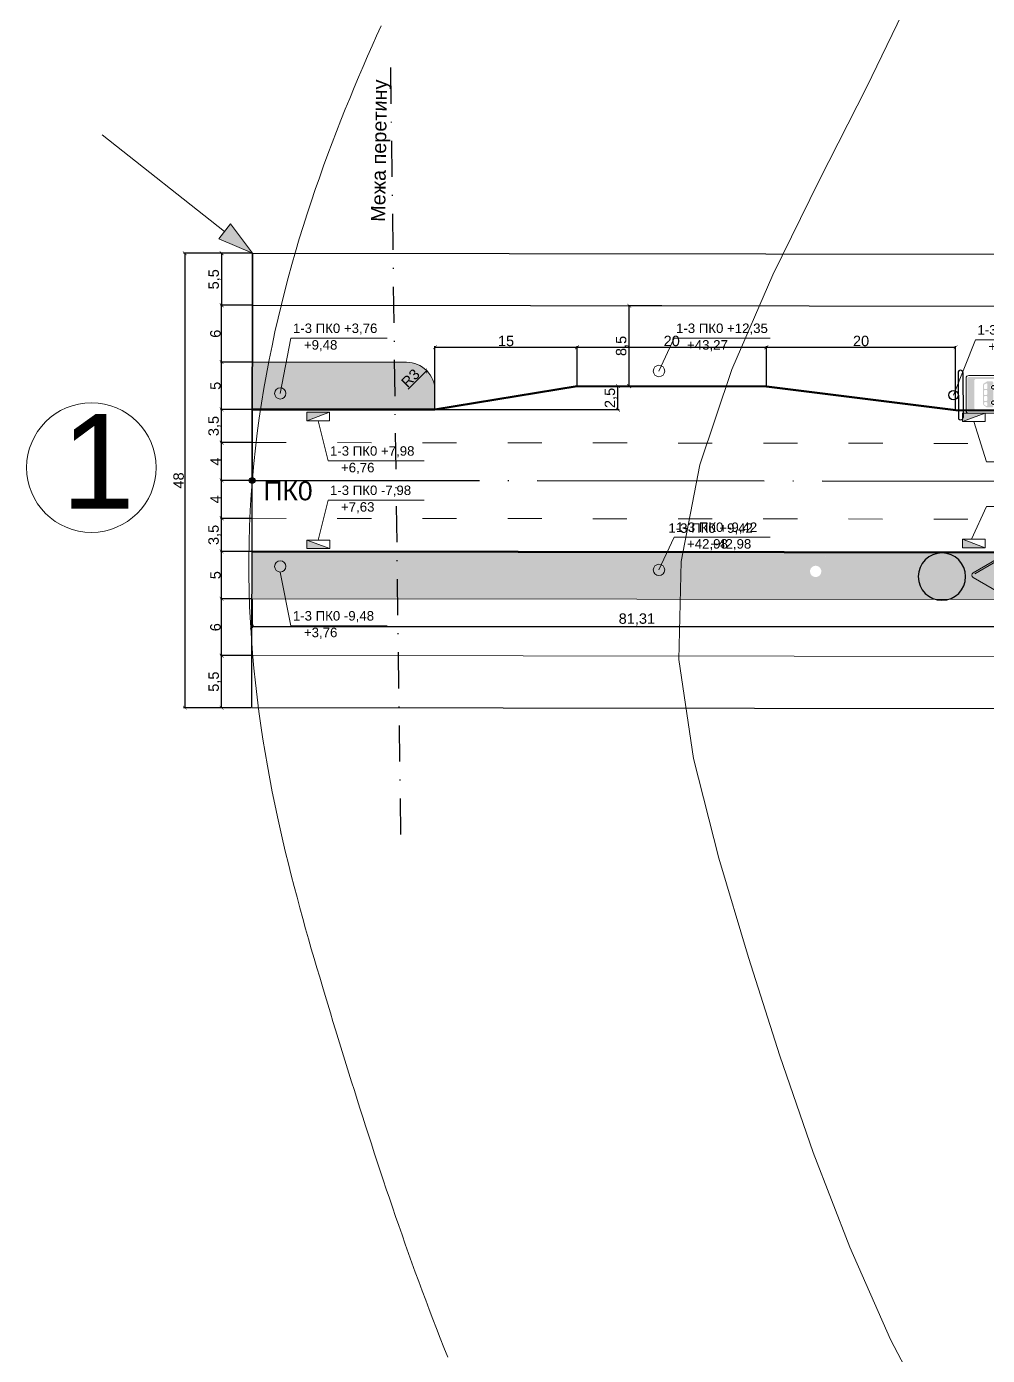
# Model space of a CAD drawing. Header units: millimetres. Extents: x -2123 to 34701, y -1286 to 835.
# Drawn here: x 1555.7 to 1657.2, y -62.8 to 77.5 of the extents above; entities that cross this region are included whole.
import ezdxf

# ---------------------------------------------------------------- set-up
doc = ezdxf.new("R2010")
doc.units = ezdxf.units.MM
for name, pattern in [('ACAD_ISO03W100', [30, 12, -18]), ('ACAD_ISO04W100', [30, 24, -3, 0, -3]), ('DASHDOT', [25.4, 12.7, -6.35, 0, -6.35])]:
    doc.linetypes.add(name, pattern=pattern)
doc.layers.get('0').update_dxf_attribs({"lineweight": 15})
for name, color, linetype, lineweight in [('1 Відмітки', 7, 'Continuous', 25), ('2 Позначення', 80, 'Continuous', 20), ('вертикалка', 6, 'Continuous', 15), ('Горизонталі', 7, 'Continuous', 18), ('Дор. Розм.', 7, 'Continuous', 50), ('дорога', 126, 'Continuous', 25), ('поздовжній профіль', 250, 'Continuous', 15), ('Позначки Наталії Симочко_Ном._пера__1', 1, 'Continuous', 18), ('Позначки Наталії Симочко_Ном._пера__7', 7, 'Continuous', 18), ('Текст', 7, 'Continuous', 15), ('Інж. мережі', 205, 'Continuous', 18)]:
    doc.layers.add(name, color=color, linetype=linetype, lineweight=lineweight)
for name, color, linetype in [('Вісь', 170, 'ACAD_ISO04W100'), ('Дорожні знаки', 7, 'Continuous'), ('Осі', 164, 'Continuous'), ('Позначки Наталії Симочко', 7, 'Continuous')]:
    doc.layers.add(name, color=color, linetype=linetype)
doc.layers.add('Озелення', color=7, linetype='Continuous', lineweight=15, true_color=0x2bad00)
doc.styles.get("Standard").update_dxf_attribs({"font": 'arial.ttf'})
doc.styles.add('СГЕНЕРИР_СТИЛЬ_1', font='arial.ttf')
doc.dimstyles.new('Переход', dxfattribs={"dimscale": 0.1, "dimtxt": 11, "dimasz": 4, "dimexe": 1.25, "dimexo": 0.625, "dimgap": 0.9, "dimtad": 1, "dimtxsty": 'Standard', "dimblk": 'ARCHTICK', "dimcen": 2.5, "dimadec": 0, "dimazin": 0, "dimtfac": 1, "dimtmove": 0, "dimatfit": 3, "dimldrblk": 'ARCHTICK', "dimfxl": 1, "dimarcsym": 0})

# ---------------------------------------------------------------- blocks, each defined once
blk = doc.blocks.new('6')
at = {"layer": '1 Відмітки', "transparency": 33554559}
h = blk.add_hatch(color=256, dxfattribs=at)
h.dxf.hatch_style = 1
edge = h.paths.add_edge_path()
edge.add_arc((-467.508, 342.132), 0.2, 0, 360)
at = {"layer": '1 Відмітки'}
blk.add_circle((-467.508, 342.132), 0.2, dxfattribs=at)
blk = doc.blocks.new('4-3')
h = blk.add_hatch(color=5)
h.paths.add_polyline_path([(0.23, 0, 1), (6.77, 0, 1)])
h.paths.add_polyline_path([(2.02, 1.63), (2.14, 1.73), (2.25, 1.81), (2.38, 1.89), (2.55, 1.98), (2.69, 2.04), (2.81, 2.08), (2.92, 2.12), (3.06, 2.15), (3.14, 2.16), (3.25, 1.51), (3.13, 1.49), (2.96, 1.44), (2.82, 1.38), (2.69, 1.31), (2.6, 1.25), (2.51, 1.19), (2.4, 1.08), (2.3, 0.98), (2.22, 0.87), (2.18, 0.81), (2.68, 0.81), (1.75, -0.77), (0.79, 0.82), (1.48, 0.8), (1.52, 0.97), (1.59, 1.1), (1.68, 1.24), (1.8, 1.4), (1.92, 1.53)], flags=16)
h.paths.add_polyline_path([(3.49, 2.06), (5.4, 2.06), (5.1, 1.47), (5.2, 1.35), (5.32, 1.19), (5.44, 0.99), (5.55, 0.74), (5.61, 0.53), (5.65, 0.32), (5.67, 0.16), (5.68, -0.06), (5.65, -0.3), (5.6, -0.57), (5.54, -0.76), (5.52, -0.79), (4.91, -0.56), (4.96, -0.4), (5, -0.24), (5.01, -0.08), (5.01, 0.02), (5.01, 0.14), (4.99, 0.28), (4.97, 0.38), (4.91, 0.54), (4.86, 0.66), (4.82, 0.75), (4.78, 0.81), (4.53, 0.3)], flags=16)
h.paths.add_polyline_path([(2.21, -0.86), (2.31, -1), (2.49, -1.19), (2.68, -1.32), (2.95, -1.45), (3.21, -1.52), (3.34, -1.54), (3.56, -1.54), (3.57, -1.52), (3.31, -1.06), (5.23, -1.03), (4.27, -2.79), (3.91, -2.16), (3.74, -2.19), (3.37, -2.2), (3.11, -2.18), (2.75, -2.08), (2.54, -1.99), (2.3, -1.86), (2.1, -1.71), (1.89, -1.54), (1.77, -1.39), (1.65, -1.24)], flags=16)
at = {"color": 5}
blk.add_circle((3.5, 0), 3.5, dxfattribs=at)
blk = doc.blocks.new('столб')
at = {"layer": 'поздовжній профіль', "color": 160}
for points in [[(-500, 0, 0, 0, 0), (-1000, 0, 350, 0, 0), (-1700, 0, 0, 0, 0)], [(500, 0, 0, 0, 0), (1000, 0, 350, 0, 0), (1700, 0, 0, 0, 0)]]:
    blk.add_lwpolyline(points, format="xyseb", dxfattribs=at)
blk.add_circle((0, 0), 500, dxfattribs=at)
blk = doc.blocks.new('2-4')
h = blk.add_hatch(color=1)
edge = h.paths.add_edge_path(flags=16)
edge.add_line((-3.24, 6.63), (-0.09, 1.18))
edge.add_arc((0, 1.23), 0.1, 210, 330)
edge.add_line((0.09, 1.18), (3.24, 6.63))
edge.add_arc((3.15, 6.68), 0.1, 330, 450)
edge.add_line((3.15, 6.78), (-3.15, 6.78))
edge.add_arc((-3.15, 6.68), 0.1, 450, 570)
edge = h.paths.add_edge_path()
edge.add_arc((0, 0.64), 0.25, 210, 330)
edge.add_line((0.22, 0.51), (3.88, 6.85))
edge.add_arc((3.66, 6.98), 0.25, 330, 450)
edge.add_line((3.66, 7.23), (-3.66, 7.23))
edge.add_arc((-3.66, 6.98), 0.25, 450, 570)
edge.add_line((-3.88, 6.85), (-0.22, 0.51))
at = {"color": 1}
for p, q in [((3.81, 7.53), (-3.81, 7.53)), ((-4.21, 6.84), (-0.4, 0.23)), ((-3.88, 6.85), (-0.22, 0.51)), ((-3.24, 6.63), (-0.09, 1.18)), ((0.22, 0.51), (3.88, 6.85)), ((0.4, 0.23), (4.21, 6.84))]:
    blk.add_line(p, q, dxfattribs=at)
for centre, start, end in [((-3.81, 7.07), 90, 210), ((3.81, 7.07), 330, 90), ((0, 0.46), 210, 330)]:
    blk.add_arc(centre, 0.461, start, end, dxfattribs=at)
blk = doc.blocks.new('5-12')
h = blk.add_hatch(color=5)
h.paths.add_polyline_path([(0.5, 4.89, 0.414214), (0.25, 4.64), (0.25, -4.64, 0.414214), (0.5, -4.89), (6.5, -4.89, 0.414214), (6.75, -4.64), (6.75, 4.64, 0.414214), (6.5, 4.89)])
h.paths.add_polyline_path([(6.04, 3.61, -0.414214), (6.34, 3.31), (6.34, -1.78, -0.414214), (6.04, -2.08), (0.96, -2.08, -0.414214), (0.66, -1.78), (0.66, 3.31, -0.414214), (0.96, 3.61)], flags=16)
h = blk.add_hatch(color=7)
edge = h.paths.add_edge_path()
edge.add_arc((5.71, 1.18), 0.2, 0, 31.0891)
edge.add_line((5.88, 1.28), (5.51, 1.9))
edge.add_arc((5.34, 1.79), 0.2, 31.0891, 90)
edge.add_line((5.34, 1.99), (1.7, 1.99))
edge.add_arc((1.7, 1.69), 0.3, 90, 146.6948)
edge.add_line((1.45, 1.86), (1.14, 1.39))
edge.add_arc((1.39, 1.23), 0.3, 146.6948, 180)
edge.add_line((1.09, 1.23), (1.09, 0.31))
edge.add_arc((1.29, 0.31), 0.2, 180, 270)
edge.add_line((1.29, 0.11), (1.43, 0.11))
edge.add_arc((1.97, 0.11), 0.536, 0, 180, ccw=False)
edge.add_line((2.5, 0.11), (4.28, 0.11))
edge.add_arc((4.81, 0.11), 0.536, 0, 180, ccw=False)
edge.add_line((5.35, 0.11), (5.71, 0.11))
edge.add_arc((5.71, 0.31), 0.2, 270, 360)
edge.add_line((5.91, 0.31), (5.91, 1.18))
edge = h.paths.add_edge_path(flags=16)
edge.add_arc((5.26, 1.7), 0.1, 0, 90)
edge.add_line((5.26, 1.8), (4.57, 1.8))
edge.add_arc((4.57, 1.7), 0.1, 90, 180)
edge.add_line((4.47, 1.7), (4.47, 1.33))
edge.add_arc((4.57, 1.33), 0.1, 180, 270)
edge.add_line((4.57, 1.23), (5.44, 1.23))
edge.add_arc((5.44, 1.33), 0.1, 270, 360)
edge.add_line((5.54, 1.33), (5.36, 1.7))
edge = h.paths.add_edge_path(flags=16)
edge.add_arc((4.2, 1.33), 0.1, 270, 360)
edge.add_line((4.3, 1.33), (4.3, 1.7))
edge.add_arc((4.2, 1.7), 0.1, 0, 90)
edge.add_line((4.2, 1.8), (3.51, 1.8))
edge.add_arc((3.51, 1.7), 0.1, 90, 180)
edge.add_line((3.41, 1.7), (3.41, 1.33))
edge.add_arc((3.51, 1.33), 0.1, 180, 270)
edge.add_line((3.51, 1.23), (4.2, 1.23))
edge = h.paths.add_edge_path(flags=16)
edge.add_arc((3.09, 1.7), 0.1, 0, 90)
edge.add_line((3.09, 1.8), (2.4, 1.8))
edge.add_arc((2.4, 1.7), 0.1, 90, 180)
edge.add_line((2.3, 1.7), (2.3, 1.33))
edge.add_arc((2.4, 1.33), 0.1, 180, 270)
edge.add_line((2.4, 1.23), (3.09, 1.23))
edge.add_arc((3.09, 1.33), 0.1, 270, 360)
edge.add_line((3.19, 1.33), (3.19, 1.7))
edge = h.paths.add_edge_path(flags=16)
edge.add_arc((1.96, 1.33), 0.1, 270, 360)
edge.add_line((2.06, 1.33), (2.06, 1.7))
edge.add_arc((1.96, 1.7), 0.1, 0, 90)
edge.add_line((1.96, 1.8), (1.66, 1.8))
edge.add_arc((1.66, 1.7), 0.1, 90, 146.6948)
edge.add_line((1.58, 1.76), (1.33, 1.38))
edge.add_arc((1.42, 1.33), 0.1, 146.6948, 270)
edge.add_line((1.42, 1.23), (1.96, 1.23))
h = blk.add_hatch(color=7)
h.paths.add_polyline_path([(2.4, 0.11, 1), (1.54, 0.11, 1)])
h.paths.add_polyline_path([(1.74, 0.11, -1), (2.2, 0.11, -1)], flags=16)
h = blk.add_hatch(color=7)
h.paths.add_polyline_path([(5.24, 0.11, 1), (4.38, 0.11, 1)])
h.paths.add_polyline_path([(4.59, 0.11, -1), (5.04, 0.11, -1)], flags=16)
at = {"color": 5}
for p, q in [((6.5, 5.14), (0.5, 5.14)), ((0, 4.64), (0, -4.64)), ((7, -4.64), (7, 4.64)), ((0.5, -5.14), (6.5, -5.14))]:
    blk.add_line(p, q, dxfattribs=at)
for centre, start, end in [((0.5, 4.64), 90, 180), ((6.5, 4.64), 0, 90), ((0.5, -4.64), 180, 270), ((6.5, -4.64), 270, 0)]:
    blk.add_arc(centre, 0.5, start, end, dxfattribs=at)
blk = doc.blocks.new('_ArchTick')
at = {"color": 0, "linetype": 'ByBlock', "const_width": 0.15}
blk.add_lwpolyline([(-0.5, -0.5), (0.5, 0.5)], dxfattribs=at)
blk = doc.blocks.new('*D752')
at = {"layer": 'Defpoints', "color": 0, "lineweight": 20, "transparency": 16777216}
for p in [(1579.55, 53.59), (1576.3, 48.09), (1579.54, 48.09)]:
    blk.add_point(p, dxfattribs=at)
at = {"layer": 'вертикалка', "color": 0, "lineweight": -2, "transparency": 16777216}
for p, q in [((1579.49, 53.59), (1576.18, 53.59)), ((1576.3, 53.59), (1576.3, 48.09)), ((1579.48, 48.09), (1576.18, 48.09))]:
    blk.add_line(p, q, dxfattribs=at)
at = {"layer": 'вертикалка', "color": 0, "lineweight": -2, "transparency": 16777216, "xscale": 0.4, "yscale": 0.4, "zscale": 0.4}
for p, rotation in [((1576.3, 53.59), 90), ((1576.3, 48.09), 270)]:
    blk.add_blockref('_ArchTick', p, dxfattribs=dict(at, rotation=rotation))
at = {"layer": 'вертикалка', "color": 0, "lineweight": 20, "transparency": 16777216, "insert": (1575.56, 50.84), "char_height": 1.1, "attachment_point": 5, "rotation": 90}
blk.add_mtext('5,5', dxfattribs=at)
blk = doc.blocks.new('*D753')
at = {"layer": 'Defpoints', "color": 0, "lineweight": 20, "transparency": 16777216}
for p in [(1576.3, 48.09), (1579.54, 48.09), (1579.53, 42.09)]:
    blk.add_point(p, dxfattribs=at)
at = {"layer": 'вертикалка', "color": 0, "lineweight": -2, "transparency": 16777216}
for p, q in [((1579.48, 48.09), (1576.18, 48.09)), ((1576.3, 42.09), (1576.3, 48.09)), ((1579.47, 42.09), (1576.18, 42.09))]:
    blk.add_line(p, q, dxfattribs=at)
at = {"layer": 'вертикалка', "color": 0, "lineweight": -2, "transparency": 16777216, "xscale": 0.4, "yscale": 0.4, "zscale": 0.4}
for p, rotation in [((1576.3, 48.09), 90), ((1576.3, 42.09), 270)]:
    blk.add_blockref('_ArchTick', p, dxfattribs=dict(at, rotation=rotation))
at = {"layer": 'вертикалка', "color": 0, "lineweight": 20, "transparency": 16777216, "insert": (1575.65, 45.09), "char_height": 1.1, "attachment_point": 5, "rotation": 90}
blk.add_mtext('6', dxfattribs=at)
blk = doc.blocks.new('*D754')
at = {"layer": 'Defpoints', "color": 0, "lineweight": 20, "transparency": 16777216}
for p in [(1576.3, 42.09), (1579.53, 42.09), (1579.53, 37.09)]:
    blk.add_point(p, dxfattribs=at)
at = {"layer": 'вертикалка', "color": 0, "lineweight": -2, "transparency": 16777216}
for p, q in [((1579.47, 42.09), (1576.18, 42.09)), ((1576.3, 37.09), (1576.3, 42.09)), ((1579.47, 37.09), (1576.18, 37.09))]:
    blk.add_line(p, q, dxfattribs=at)
at = {"layer": 'вертикалка', "color": 0, "lineweight": -2, "transparency": 16777216, "xscale": 0.4, "yscale": 0.4, "zscale": 0.4}
for p, rotation in [((1576.3, 42.09), 90), ((1576.3, 37.09), 270)]:
    blk.add_blockref('_ArchTick', p, dxfattribs=dict(at, rotation=rotation))
at = {"layer": 'вертикалка', "color": 0, "lineweight": 20, "transparency": 16777216, "insert": (1575.65, 39.59), "char_height": 1.1, "attachment_point": 5, "rotation": 90}
blk.add_mtext('5', dxfattribs=at)
blk = doc.blocks.new('*D755')
at = {"layer": 'Defpoints', "color": 0, "lineweight": 20, "transparency": 16777216}
for p in [(1576.3, 37.09), (1579.53, 37.09), (1579.53, 33.59)]:
    blk.add_point(p, dxfattribs=at)
at = {"layer": 'вертикалка', "color": 0, "lineweight": -2, "transparency": 16777216}
for p, q in [((1579.47, 37.09), (1576.18, 37.09)), ((1576.3, 33.59), (1576.3, 37.09)), ((1579.46, 33.59), (1576.18, 33.59))]:
    blk.add_line(p, q, dxfattribs=at)
at = {"layer": 'вертикалка', "color": 0, "lineweight": -2, "transparency": 16777216, "xscale": 0.4, "yscale": 0.4, "zscale": 0.4}
for p, rotation in [((1576.3, 37.09), 90), ((1576.3, 33.59), 270)]:
    blk.add_blockref('_ArchTick', p, dxfattribs=dict(at, rotation=rotation))
at = {"layer": 'вертикалка', "color": 0, "lineweight": 20, "transparency": 16777216, "insert": (1575.55, 35.34), "char_height": 1.1, "attachment_point": 5, "rotation": 90}
blk.add_mtext('3,5', dxfattribs=at)
blk = doc.blocks.new('*D756')
at = {"layer": 'Defpoints', "color": 0, "lineweight": 20, "transparency": 16777216}
for p in [(1576.3, 33.59), (1579.53, 33.59), (1579.52, 29.59)]:
    blk.add_point(p, dxfattribs=at)
at = {"layer": 'вертикалка', "color": 0, "lineweight": -2, "transparency": 16777216}
for p, q in [((1579.46, 33.59), (1576.18, 33.59)), ((1576.3, 29.59), (1576.3, 33.59)), ((1579.46, 29.59), (1576.18, 29.59))]:
    blk.add_line(p, q, dxfattribs=at)
at = {"layer": 'вертикалка', "color": 0, "lineweight": -2, "transparency": 16777216, "xscale": 0.4, "yscale": 0.4, "zscale": 0.4}
for p, rotation in [((1576.3, 33.59), 90), ((1576.3, 29.59), 270)]:
    blk.add_blockref('_ArchTick', p, dxfattribs=dict(at, rotation=rotation))
at = {"layer": 'вертикалка', "color": 0, "lineweight": 20, "transparency": 16777216, "insert": (1575.66, 31.59), "char_height": 1.1, "attachment_point": 5, "rotation": 90}
blk.add_mtext('4', dxfattribs=at)
blk = doc.blocks.new('*D757')
at = {"layer": 'Defpoints', "color": 0, "lineweight": 20, "transparency": 16777216}
for p in [(1576.3, 29.59), (1579.52, 29.59), (1579.52, 25.59)]:
    blk.add_point(p, dxfattribs=at)
at = {"layer": 'вертикалка', "color": 0, "lineweight": -2, "transparency": 16777216}
for p, q in [((1579.45, 29.59), (1576.18, 29.59)), ((1576.3, 25.59), (1576.3, 29.59)), ((1579.45, 25.59), (1576.18, 25.59))]:
    blk.add_line(p, q, dxfattribs=at)
at = {"layer": 'вертикалка', "color": 0, "lineweight": -2, "transparency": 16777216, "xscale": 0.4, "yscale": 0.4, "zscale": 0.4}
for p, rotation in [((1576.3, 29.59), 90), ((1576.3, 25.59), 270)]:
    blk.add_blockref('_ArchTick', p, dxfattribs=dict(at, rotation=rotation))
at = {"layer": 'вертикалка', "color": 0, "lineweight": 20, "transparency": 16777216, "insert": (1575.66, 27.59), "char_height": 1.1, "attachment_point": 5, "rotation": 90}
blk.add_mtext('4', dxfattribs=at)
blk = doc.blocks.new('*D758')
at = {"layer": 'Defpoints', "color": 0, "lineweight": 20, "transparency": 16777216}
for p in [(1576.3, 25.59), (1579.52, 25.59), (1579.51, 22.09)]:
    blk.add_point(p, dxfattribs=at)
at = {"layer": 'вертикалка', "color": 0, "lineweight": -2, "transparency": 16777216}
for p, q in [((1579.45, 25.59), (1576.18, 25.59)), ((1576.3, 22.09), (1576.3, 25.59)), ((1579.45, 22.09), (1576.18, 22.09))]:
    blk.add_line(p, q, dxfattribs=at)
at = {"layer": 'вертикалка', "color": 0, "lineweight": -2, "transparency": 16777216, "xscale": 0.4, "yscale": 0.4, "zscale": 0.4}
for p, rotation in [((1576.3, 25.59), 90), ((1576.3, 22.09), 270)]:
    blk.add_blockref('_ArchTick', p, dxfattribs=dict(at, rotation=rotation))
at = {"layer": 'вертикалка', "color": 0, "lineweight": 20, "transparency": 16777216, "insert": (1575.55, 23.84), "char_height": 1.1, "attachment_point": 5, "rotation": 90}
blk.add_mtext('3,5', dxfattribs=at)
blk = doc.blocks.new('*D759')
at = {"layer": 'Defpoints', "color": 0, "lineweight": 20, "transparency": 16777216}
for p in [(1576.3, 22.09), (1579.51, 22.09), (1579.51, 17.09)]:
    blk.add_point(p, dxfattribs=at)
at = {"layer": 'вертикалка', "color": 0, "lineweight": -2, "transparency": 16777216}
for p, q in [((1579.45, 22.09), (1576.18, 22.09)), ((1576.3, 17.09), (1576.3, 22.09)), ((1579.44, 17.09), (1576.18, 17.09))]:
    blk.add_line(p, q, dxfattribs=at)
at = {"layer": 'вертикалка', "color": 0, "lineweight": -2, "transparency": 16777216, "xscale": 0.4, "yscale": 0.4, "zscale": 0.4}
for p, rotation in [((1576.3, 22.09), 90), ((1576.3, 17.09), 270)]:
    blk.add_blockref('_ArchTick', p, dxfattribs=dict(at, rotation=rotation))
at = {"layer": 'вертикалка', "color": 0, "lineweight": 20, "transparency": 16777216, "insert": (1575.65, 19.59), "char_height": 1.1, "attachment_point": 5, "rotation": 90}
blk.add_mtext('5', dxfattribs=at)
blk = doc.blocks.new('*D760')
at = {"layer": 'Defpoints', "color": 0, "lineweight": 20, "transparency": 16777216}
for p in [(1576.3, 17.09), (1579.5, 17.09), (1579.5, 11.09)]:
    blk.add_point(p, dxfattribs=at)
at = {"layer": 'вертикалка', "color": 0, "lineweight": -2, "transparency": 16777216}
for p, q in [((1579.44, 17.09), (1576.18, 17.09)), ((1576.3, 11.09), (1576.3, 17.09)), ((1579.44, 11.09), (1576.18, 11.09))]:
    blk.add_line(p, q, dxfattribs=at)
at = {"layer": 'вертикалка', "color": 0, "lineweight": -2, "transparency": 16777216, "xscale": 0.4, "yscale": 0.4, "zscale": 0.4}
for p, rotation in [((1576.3, 17.09), 90), ((1576.3, 11.09), 270)]:
    blk.add_blockref('_ArchTick', p, dxfattribs=dict(at, rotation=rotation))
at = {"layer": 'вертикалка', "color": 0, "lineweight": 20, "transparency": 16777216, "insert": (1575.65, 14.09), "char_height": 1.1, "attachment_point": 5, "rotation": 90}
blk.add_mtext('6', dxfattribs=at)
blk = doc.blocks.new('*D761')
at = {"layer": 'Defpoints', "color": 0, "lineweight": 20, "transparency": 16777216}
for p in [(1576.3, 11.09), (1579.49, 11.09), (1579.49, 5.59)]:
    blk.add_point(p, dxfattribs=at)
at = {"layer": 'вертикалка', "color": 0, "lineweight": -2, "transparency": 16777216}
for p, q in [((1579.43, 11.09), (1576.18, 11.09)), ((1576.3, 5.59), (1576.3, 11.09)), ((1579.43, 5.59), (1576.18, 5.59))]:
    blk.add_line(p, q, dxfattribs=at)
at = {"layer": 'вертикалка', "color": 0, "lineweight": -2, "transparency": 16777216, "xscale": 0.4, "yscale": 0.4, "zscale": 0.4}
for p, rotation in [((1576.3, 11.09), 90), ((1576.3, 5.59), 270)]:
    blk.add_blockref('_ArchTick', p, dxfattribs=dict(at, rotation=rotation))
at = {"layer": 'вертикалка', "color": 0, "lineweight": 20, "transparency": 16777216, "insert": (1575.56, 8.34), "char_height": 1.1, "attachment_point": 5, "rotation": 90}
blk.add_mtext('5,5', dxfattribs=at)
blk = doc.blocks.new('*D762')
at = {"layer": 'Defpoints', "color": 0, "lineweight": 20, "transparency": 16777216}
for p in [(1579.55, 53.59), (1572.41, 5.59), (1579.49, 5.59)]:
    blk.add_point(p, dxfattribs=at)
at = {"layer": 'вертикалка', "color": 0, "lineweight": -2, "transparency": 16777216}
for p, q in [((1579.49, 53.59), (1572.29, 53.59)), ((1572.41, 53.59), (1572.41, 5.59)), ((1579.43, 5.59), (1572.29, 5.59))]:
    blk.add_line(p, q, dxfattribs=at)
at = {"layer": 'вертикалка', "color": 0, "lineweight": -2, "transparency": 16777216, "xscale": 0.4, "yscale": 0.4, "zscale": 0.4}
for p, rotation in [((1572.41, 53.59), 90), ((1572.41, 5.59), 270)]:
    blk.add_blockref('_ArchTick', p, dxfattribs=dict(at, rotation=rotation))
at = {"layer": 'вертикалка', "color": 0, "lineweight": 20, "transparency": 16777216, "insert": (1571.76, 29.59), "char_height": 1.1, "attachment_point": 5, "rotation": 90}
blk.add_mtext('48', dxfattribs=at)
blk = doc.blocks.new('*D805')
at = {"layer": 'Defpoints', "color": 0, "lineweight": 20, "transparency": 16777216}
for p in [(1597.97, 41.19), (1595.84, 39.08)]:
    blk.add_point(p, dxfattribs=at)
at = {"layer": 'вертикалка', "color": 0, "lineweight": -2, "transparency": 16777216}
blk.add_line((1596.01, 39.25), (1597.97, 41.19), dxfattribs=at)
at = {"layer": 'вертикалка', "color": 0, "lineweight": -2, "transparency": 16777216, "xscale": 0.4, "yscale": 0.4, "zscale": 0.4, "rotation": 44.72340796953477}
blk.add_blockref('_ArchTick', (1597.97, 41.19), dxfattribs=at)
at = {"layer": 'вертикалка', "color": 0, "lineweight": 20, "transparency": 16777216, "insert": (1596.25, 40.4), "char_height": 1.1, "attachment_point": 5, "rotation": 44.7234}
blk.add_mtext('R3', dxfattribs=at)
blk = doc.blocks.new('Линия_1', base_point=(2837.68, 1829.6))
at = {"layer": 'Позначки Наталії Симочко_Ном._пера__1', "linetype": 'Continuous', "lineweight": 18}
blk.add_hatch(color=1, dxfattribs=at).paths.add_polyline_path([(2837.68, 1829.6), (2835.37, 1832.7), (2834.13, 1831.13)])
at = {"layer": 'Позначки Наталії Симочко_Ном._пера__1', "color": 1, "linetype": 'Continuous', "lineweight": 18}
for p, q in [((2834.13, 1831.13), (2835.37, 1832.7)), ((2837.68, 1829.6), (2835.37, 1832.7)), ((2837.68, 1829.6), (2834.13, 1831.13))]:
    blk.add_line(p, q, dxfattribs=at)
at = {"layer": 'Позначки Наталії Симочко_Ном._пера__7', "color": 7, "linetype": 'Continuous', "lineweight": 18}
blk.add_line((2834.75, 1831.91), (2821.8, 1842.11), dxfattribs=at)
blk = doc.blocks.new('*D1031')
at = {"layer": 'Defpoints', "color": 0, "transparency": 16777216}
for p in [(1613.84, 43.66), (1613.84, 39.56), (1598.83, 37.07)]:
    blk.add_point(p, dxfattribs=at)
at = {"layer": 'Інж. мережі', "color": 0, "lineweight": -2, "transparency": 16777216}
for p, q in [((1598.83, 37.13), (1598.83, 43.79)), ((1598.83, 43.66), (1613.84, 43.66)), ((1613.84, 39.62), (1613.84, 43.79))]:
    blk.add_line(p, q, dxfattribs=at)
at = {"layer": 'Інж. мережі', "color": 0, "lineweight": -2, "transparency": 16777216, "xscale": 0.4, "yscale": 0.4, "zscale": 0.4, "rotation": 180}
blk.add_blockref('_ArchTick', (1598.83, 43.66), dxfattribs=at)
at = {"layer": 'Інж. мережі', "color": 0, "lineweight": -2, "transparency": 16777216, "xscale": 0.4, "yscale": 0.4, "zscale": 0.4}
blk.add_blockref('_ArchTick', (1613.84, 43.66), dxfattribs=at)
at = {"layer": 'Інж. мережі', "color": 0, "transparency": 16777216, "insert": (1606.34, 44.32), "char_height": 1.1, "attachment_point": 5}
blk.add_mtext('15', dxfattribs=at)
blk = doc.blocks.new('*D1032')
at = {"layer": 'Defpoints', "color": 0, "transparency": 16777216}
for p in [(1633.84, 43.66), (1613.84, 39.56), (1633.84, 39.53)]:
    blk.add_point(p, dxfattribs=at)
at = {"layer": 'Інж. мережі', "color": 0, "lineweight": -2, "transparency": 16777216}
for p, q in [((1613.84, 39.62), (1613.84, 43.79)), ((1613.84, 43.66), (1633.84, 43.66)), ((1633.84, 39.6), (1633.84, 43.79))]:
    blk.add_line(p, q, dxfattribs=at)
at = {"layer": 'Інж. мережі', "color": 0, "lineweight": -2, "transparency": 16777216, "xscale": 0.4, "yscale": 0.4, "zscale": 0.4, "rotation": 180}
blk.add_blockref('_ArchTick', (1613.84, 43.66), dxfattribs=at)
at = {"layer": 'Інж. мережі', "color": 0, "lineweight": -2, "transparency": 16777216, "xscale": 0.4, "yscale": 0.4, "zscale": 0.4}
blk.add_blockref('_ArchTick', (1633.84, 43.66), dxfattribs=at)
at = {"layer": 'Інж. мережі', "color": 0, "transparency": 16777216, "insert": (1623.84, 44.32), "char_height": 1.1, "attachment_point": 5}
blk.add_mtext('20', dxfattribs=at)
blk = doc.blocks.new('*D1033')
at = {"layer": 'Defpoints', "color": 0, "transparency": 16777216}
for p in [(1653.83, 43.66), (1633.84, 39.53), (1653.83, 37.01)]:
    blk.add_point(p, dxfattribs=at)
at = {"layer": 'Інж. мережі', "color": 0, "lineweight": -2, "transparency": 16777216}
for p, q in [((1633.84, 39.6), (1633.84, 43.79)), ((1633.84, 43.66), (1653.83, 43.66)), ((1653.83, 37.07), (1653.83, 43.79))]:
    blk.add_line(p, q, dxfattribs=at)
at = {"layer": 'Інж. мережі', "color": 0, "lineweight": -2, "transparency": 16777216, "xscale": 0.4, "yscale": 0.4, "zscale": 0.4, "rotation": 180}
blk.add_blockref('_ArchTick', (1633.84, 43.66), dxfattribs=at)
at = {"layer": 'Інж. мережі', "color": 0, "lineweight": -2, "transparency": 16777216, "xscale": 0.4, "yscale": 0.4, "zscale": 0.4}
blk.add_blockref('_ArchTick', (1653.83, 43.66), dxfattribs=at)
at = {"layer": 'Інж. мережі', "color": 0, "transparency": 16777216, "insert": (1643.84, 44.32), "char_height": 1.1, "attachment_point": 5}
blk.add_mtext('20', dxfattribs=at)
blk = doc.blocks.new('*D1034')
at = {"layer": 'Defpoints', "color": 0, "transparency": 16777216}
for p in [(1613.84, 39.56), (1618.16, 39.56), (1598.83, 37.07)]:
    blk.add_point(p, dxfattribs=at)
at = {"layer": 'Інж. мережі', "color": 0, "lineweight": -2, "transparency": 16777216}
for p, q in [((1613.9, 39.56), (1618.28, 39.56)), ((1618.16, 37.07), (1618.16, 39.56)), ((1598.9, 37.07), (1618.28, 37.07))]:
    blk.add_line(p, q, dxfattribs=at)
at = {"layer": 'Інж. мережі', "color": 0, "lineweight": -2, "transparency": 16777216, "xscale": 0.4, "yscale": 0.4, "zscale": 0.4}
for p, rotation in [((1618.16, 39.56), 90), ((1618.16, 37.07), 270)]:
    blk.add_blockref('_ArchTick', p, dxfattribs=dict(at, rotation=rotation))
at = {"layer": 'Інж. мережі', "color": 0, "transparency": 16777216, "insert": (1617.41, 38.31), "char_height": 1.1, "attachment_point": 5, "rotation": 90}
blk.add_mtext('2,5', dxfattribs=at)
blk = doc.blocks.new('*D1035')
at = {"layer": 'Defpoints', "color": 0, "transparency": 16777216}
for p in [(1579.51, 17.09), (1660.81, 17), (1660.81, 14.15)]:
    blk.add_point(p, dxfattribs=at)
at = {"layer": 'Інж. мережі', "color": 0, "lineweight": -2, "transparency": 16777216}
for p, q in [((1579.51, 17.03), (1579.51, 14.03)), ((1660.81, 16.94), (1660.81, 14.03)), ((1579.51, 14.15), (1660.81, 14.15))]:
    blk.add_line(p, q, dxfattribs=at)
at = {"layer": 'Інж. мережі', "color": 0, "lineweight": -2, "transparency": 16777216, "xscale": 0.4, "yscale": 0.4, "zscale": 0.4, "rotation": 180}
blk.add_blockref('_ArchTick', (1579.51, 14.15), dxfattribs=at)
at = {"layer": 'Інж. мережі', "color": 0, "lineweight": -2, "transparency": 16777216, "xscale": 0.4, "yscale": 0.4, "zscale": 0.4}
blk.add_blockref('_ArchTick', (1660.81, 14.15), dxfattribs=at)
at = {"layer": 'Інж. мережі', "color": 0, "transparency": 16777216, "insert": (1620.16, 14.9), "char_height": 1.1, "attachment_point": 5}
blk.add_mtext('81,31', dxfattribs=at)
blk = doc.blocks.new('*D1117')
at = {"layer": 'Defpoints', "color": 0, "transparency": 16777216}
for p in [(1619.36, 48.05), (1622.85, 48.05), (1622.84, 39.55)]:
    blk.add_point(p, dxfattribs=at)
at = {"layer": 'Інж. мережі', "color": 0, "lineweight": -2, "transparency": 16777216}
for p, q in [((1622.78, 48.05), (1619.23, 48.05)), ((1619.35, 39.55), (1619.36, 48.05)), ((1622.77, 39.55), (1619.22, 39.55))]:
    blk.add_line(p, q, dxfattribs=at)
at = {"layer": 'Інж. мережі', "color": 0, "lineweight": -2, "transparency": 16777216, "xscale": 0.4, "yscale": 0.4, "zscale": 0.4}
for p, rotation in [((1619.36, 48.05), 89.93479813561008), ((1619.35, 39.55), 269.93479813561)]:
    blk.add_blockref('_ArchTick', p, dxfattribs=dict(at, rotation=rotation))
at = {"layer": 'Інж. мережі', "color": 0, "transparency": 16777216, "insert": (1618.6, 43.8), "char_height": 1.1, "attachment_point": 5, "rotation": 89.9348}
blk.add_mtext('8,5', dxfattribs=at)

msp = doc.modelspace()

# ---------------------------------------------------------------- hatches: boundary and pattern name
at = {"layer": 'вертикалка'}
h = msp.add_hatch(color=0, dxfattribs=at)
h.dxf.hatch_style = 1
h.paths.add_polyline_path([(1587.692, 36.794), (1585.292, 36.794), (1585.292, 35.894)])
h = msp.add_hatch(color=0, dxfattribs=at)
h.dxf.hatch_style = 1
h.paths.add_polyline_path([(1656.964, 36.715), (1654.564, 36.715), (1654.564, 35.815)])
h = msp.add_hatch(color=0, dxfattribs=at)
h.dxf.hatch_style = 1
h.paths.add_polyline_path([(1587.713, 22.394), (1585.313, 22.394), (1585.313, 23.294)])
h = msp.add_hatch(color=0, dxfattribs=at)
h.dxf.hatch_style = 1
h.paths.add_polyline_path([(1656.964, 22.474), (1654.564, 22.474), (1654.564, 23.374)])
at = {"layer": 'Озелення', "lineweight": 20}
h = msp.add_hatch(dxfattribs=at)
h.set_pattern_fill('GRASS', color=0, scale=0.1)
h.paths.add_polyline_path([(1595.841, 42.076), (1581.276, 42.092), (1581.035, 40.819), (1580.766, 39.29), (1580.515, 37.744), (1580.418, 37.093), (1598.835, 37.072), (1598.837, 39.072, 0.4142136)])
h.paths.add_polyline_path([(1581.276, 42.092), (1579.535, 42.094), (1579.529, 37.094), (1580.418, 37.093), (1580.515, 37.744), (1580.766, 39.29), (1581.035, 40.819)])
h.paths.add_polyline_path([(1624.83, 21.03), (1625.028, 22.043), (1579.512, 22.094), (1579.506, 17.094), (1624.745, 17.043)])
h.paths.add_polyline_path([(1649.878, 19.436, -0.4145469), (1652.386, 21.94), (1640.351, 21.965), (1639.374, 20.483, -0.2521436), (1639.644, 19.982, -1), (1638.444, 19.982, -0.5972608), (1639.374, 20.483), (1640.391, 22.025), (1625.028, 22.043), (1624.83, 21.03), (1624.745, 17.043), (1651.751, 17.012, -0.3413729)])
h.paths.add_polyline_path([(1660.449, 22.002), (1640.391, 22.025), (1640.351, 21.965), (1652.386, 21.94, 0.4145469), (1649.878, 19.436, 0.3413729), (1651.751, 17.012), (1660.625, 17.002, -0.2963597), (1660.476, 17.23)])
h.paths.add_polyline_path([(1663.815, 19.999), (1663.818, 21.999), (1660.949, 22.002), (1660.962, 19.608, -1.0028232), (1661.962, 19.61, -0.9971848), (1660.962, 19.608), (1660.976, 17.233, -0.2999659), (1660.826, 17.002, 0.4128913)])
h.paths.add_polyline_path([(1801.302, -172.339, 0.4142136), (1798.076, -169.584), (1800.571, -201.333), (1801.096, -201.421), (1802.042, -201.58), (1802.988, -201.736), (1803.62, -201.84)])
h.paths.add_polyline_path([(1777.389, -171.378), (1777.153, -171.397, 0.4142136), (1774.397, -174.623), (1776.131, -196.693), (1776.357, -196.742), (1777.313, -196.944), (1778.269, -197.144), (1779.225, -197.342), (1779.238, -197.344)])
h.paths.add_polyline_path([(1779.238, -197.345), (1778.269, -197.144), (1777.313, -196.944), (1776.357, -196.742), (1776.131, -196.693), (1776.704, -203.98), (1779.694, -203.745)])
h.paths.add_polyline_path([(1994.689, 21.692), (1940.412, 21.754), (1940.41, 19.754, 0.4142136), (1943.406, 16.751), (1994.684, 16.692)])
h.paths.add_polyline_path([(1994.712, 41.692), (1907.341, 41.792), (1903.632, 41.004), (1898.312, 40.062), (1892.865, 39.018), (1890.065, 38.369), (1887.198, 37.588), (1884.807, 36.817), (1994.706, 36.692)])

# ---------------------------------------------------------------- linework, layer by layer
at = {"layer": '2 Позначення', "color": 0}
msp.add_lwpolyline([(1622.497, 20.137), (1624.091, 23.614), (1634.242, 23.613)], dxfattribs=at)
at = {"layer": 'вертикалка', "color": 0}
for p, q in [((1587.692, 36.794), (1585.292, 35.894)), ((1656.964, 36.715), (1654.564, 35.815)), ((1587.713, 22.394), (1585.313, 23.294)), ((1656.964, 22.474), (1654.564, 23.374))]:
    msp.add_line(p, q, dxfattribs=at)
for points in [[(1585.292, 36.794), (1585.292, 35.894), (1587.692, 35.894), (1587.692, 36.794)], [(1654.564, 36.715), (1654.564, 35.815), (1656.964, 35.815), (1656.964, 36.715)], [(1585.313, 22.394), (1585.313, 23.294), (1587.713, 23.294), (1587.713, 22.394)], [(1654.564, 22.474), (1654.564, 23.374), (1656.964, 23.374), (1656.964, 22.474)]]:
    msp.add_lwpolyline(points, close=True, dxfattribs=at)
at = {"layer": 'Вісь', "color": 18, "true_color": 0x000000}
msp.add_lwpolyline([(1579.521, 29.594), (1764.847, 29.454)], dxfattribs=at)
at = {"layer": 'Горизонталі'}
msp.add_lwpolyline([(1657.457, -79.557), (1651.865, -70.539), (1646.963, -61.137), (1642.638, -51.406), (1638.772, -41.402), (1635.25, -31.181), (1631.956, -20.797), (1628.805, -10.309), (1626.139, 0.212), (1624.609, 10.685), (1624.83, 21.03), (1626.824, 31.231), (1630.191, 41.317), (1634.523, 51.317), (1639.411, 61.259), (1644.447, 71.172), (1649.236, 81.085), (1653.685, 90.981), (1657.987, 100.805)], dxfattribs=at)
at = {"layer": 'Горизонталі', "elevation": 205}
msp.add_lwpolyline([(1600.179, -63.008), (1599.779, -61.999), (1599.385, -60.994), (1598.995, -59.99), (1598.611, -58.989), (1598.231, -57.99), (1597.857, -56.994), (1597.487, -56), (1597.121, -55.009), (1596.76, -54.021), (1596.404, -53.035), (1596.052, -52.052), (1595.703, -51.072), (1595.359, -50.094), (1595.019, -49.119), (1594.683, -48.147), (1594.35, -47.178), (1594.021, -46.211), (1593.696, -45.248), (1593.374, -44.287), (1593.055, -43.33), (1592.74, -42.375), (1592.428, -41.424), (1592.118, -40.475), (1591.812, -39.53), (1591.509, -38.588), (1591.209, -37.649), (1590.911, -36.713), (1590.616, -35.781), (1590.323, -34.851), (1590.033, -33.925), (1589.745, -33.002), (1589.46, -32.083), (1589.176, -31.166), (1588.896, -30.256), (1588.616, -29.346), (1588.339, -28.44), (1588.064, -27.537), (1587.79, -26.638), (1587.515, -25.729), (1587.234, -24.802), (1586.95, -23.856), (1586.661, -22.889), (1586.368, -21.902), (1586.073, -20.896), (1585.775, -19.869), (1585.474, -18.823), (1585.173, -17.756), (1584.87, -16.668), (1584.566, -15.559), (1584.263, -14.43), (1583.961, -13.28), (1583.66, -12.108), (1583.361, -10.915), (1583.065, -9.7), (1582.773, -8.463), (1582.485, -7.203), (1582.202, -5.921), (1581.925, -4.615), (1581.655, -3.286), (1581.393, -1.934), (1581.14, -0.558), (1580.897, 0.843), (1580.664, 2.268), (1580.443, 3.718), (1580.236, 5.193), (1580.043, 6.694), (1579.865, 8.219), (1579.705, 9.77), (1579.563, 11.347), (1579.44, 12.95), (1579.338, 14.578), (1579.259, 16.232), (1579.204, 17.911), (1579.174, 19.615), (1579.172, 21.335), (1579.197, 23.048), (1579.249, 24.745), (1579.326, 26.428), (1579.429, 28.094), (1579.555, 29.745), (1579.705, 31.38), (1579.876, 32.997), (1580.069, 34.597), (1580.282, 36.179), (1580.515, 37.744), (1580.766, 39.29), (1581.035, 40.819), (1581.32, 42.329), (1581.622, 43.821), (1581.938, 45.295), (1582.269, 46.75), (1582.612, 48.186), (1582.969, 49.604), (1583.337, 51.005), (1583.717, 52.387), (1584.106, 53.751), (1584.506, 55.098), (1584.914, 56.427), (1585.331, 57.738), (1585.755, 59.033), (1586.187, 60.31), (1586.625, 61.571), (1587.069, 62.815), (1587.518, 64.044), (1587.972, 65.256), (1588.431, 66.452), (1588.893, 67.633), (1589.359, 68.798), (1589.827, 69.949), (1590.298, 71.085), (1590.771, 72.206), (1591.246, 73.313), (1591.722, 74.406), (1592.199, 75.485), (1592.676, 76.551), (1593.153, 77.603)], dxfattribs=at)
at = {"layer": 'Дор. Розм.', "color": 18, "true_color": 0x000000}
for points in [[(1653.835, 37.01), (1667.881, 36.994, 0.194947), (1695.743, 48.249), (1735.864, 87.075, 0.2237162), (1747.924, 118.959), (1741.721, 197.758, -0.0585458), (1742.079, 207.087), (1745.585, 229.473)], [(1579.512, 22.094), (1663.818, 21.999, -0.1747608), (1689.332, 12.767), (1747.756, -35.767, -0.2024604), (1762.073, -63.396), (1762.882, -73.363)]]:
    msp.add_lwpolyline(points, format="xyb", dxfattribs=at)
for points in [[(1598.835, 37.072), (1613.838, 39.555), (1633.838, 39.533), (1653.835, 37.01)], [(1579.529, 37.094), (1598.835, 37.072)]]:
    msp.add_lwpolyline(points, dxfattribs=at)
at = {"layer": 'дорога'}
for p, q in [((1654.088, 40.984), (1654.115, 36.234)), ((1654.588, 40.987), (1654.615, 36.237))]:
    msp.add_line(p, q, dxfattribs=at)
at = {"layer": 'дорога', "color": 18, "true_color": 0x000000}
msp.add_lwpolyline([(1579.542, 48.094), (1667.744, 47.994, 0.194947), (1695.606, 59.25), (1743.813, 105.9)], format="xyb", dxfattribs=at)
for points in [[(1579.493, 5.594), (1579.548, 53.594)], [(1579.548, 53.594), (1579.521, 29.594)], [(1579.548, 53.594), (1687.993, 53.471)], [(1579.493, 5.594), (1685.666, 5.474)]]:
    msp.add_lwpolyline(points, dxfattribs=at)
at = {"layer": 'дорога', "color": 18, "lineweight": 20, "true_color": 0x000000}
for points in [[(1598.835, 37.072), (1598.837, 39.072, 0.4142136), (1595.841, 42.076), (1579.535, 42.094)], [(1663.818, 21.999), (1663.815, 19.999, -0.4142136), (1660.812, 17.002), (1579.506, 17.094)], [(1579.5, 11.094), (1665.43, 10.997, -0.1795847), (1691.516, 1.282), (1756.427, -54.727)]]:
    msp.add_lwpolyline(points, format="xyb", dxfattribs=at)
at = {"layer": 'дорога'}
msp.add_circle((1653.601, 38.606), 0.5, dxfattribs=at)
for centre, start, end in [((1654.338, 40.986), 0.32306, 180.32306), ((1654.365, 36.236), 180.32306, 0.32306)]:
    msp.add_arc(centre, 0.25, start, end, dxfattribs=at)
at = {"layer": 'Осі', "color": 18, "linetype": 'ACAD_ISO03W100', "lineweight": 20, "ltscale": 0.3, "true_color": 0x000000}
for points in [[(1579.525, 33.594), (1667.877, 33.494, 0.1798569), (1698.529, 45.381), (1718.378, 64.588)], [(1579.516, 25.594), (1665.867, 25.496, -0.1747608), (1691.381, 16.265), (1724.577, -11.311)]]:
    msp.add_lwpolyline(points, format="xyb", dxfattribs=at)
at = {"layer": 'Позначки Наталії Симочко_Ном._пера__7', "color": 7, "linetype": 'Continuous', "lineweight": 18}
for points in [[(1582.498, 38.789), (1583.626, 44.629), (1593.777, 44.629)], [(1622.498, 41.153), (1624.093, 44.629), (1634.244, 44.629)], [(1653.601, 38.606), (1655.933, 44.462), (1666.084, 44.461)], [(1586.492, 35.894), (1587.542, 31.669), (1597.693, 31.668)], [(1655.764, 35.815), (1657.101, 31.557), (1667.252, 31.556)], [(1586.492, 23.294), (1587.541, 27.514), (1597.692, 27.514)], [(1655.506, 23.374), (1657.101, 26.851), (1667.252, 26.85)], [(1622.497, 20.137), (1624.091, 23.614), (1634.242, 23.613)], [(1582.498, 19.913), (1583.624, 14.254), (1593.775, 14.254)]]:
    msp.add_lwpolyline(points, dxfattribs=at)
at = {"layer": 'Текст', "color": 0, "linetype": 'DASHDOT', "lineweight": 30, "ltscale": 0.3}
msp.add_line((1594.129, 73.198), (1595.202, -8.117), dxfattribs=at)
at = {"layer": 'Текст', "color": 18, "lineweight": 20, "true_color": 0x000000}
msp.add_circle((1562.546, 30.95, -6.649), 6.847, dxfattribs=at)

# ---------------------------------------------------------------- block references
at = {"color": 0, "xscale": 0.001200000000244472, "yscale": 0.001200000000244472, "zscale": 0.001200000000244472, "rotation": 180.7039103117132}
for p in [(1622.498, 41.153), (1582.498, 38.789), (1582.498, 20.513), (1622.497, 20.137), (1622.497, 20.137)]:
    msp.add_blockref('столб', p, dxfattribs=at)
at = {"color": 0, "linetype": 'Continuous'}
for name, p, xscale, yscale, zscale, rotation in [('5-12', (1657.866, 36.687), 0.5702400000002614, 0.5702400000002614, 0.5702400000002614, 90.01059005294961), ('2-4', (1659.99, 22.176), 0.6112259999991887, 0.6112259999991887, 0.6112259999991887, 150.033053034436)]:
    msp.add_blockref(name, p, dxfattribs=dict(at, xscale=xscale, yscale=yscale, zscale=zscale, rotation=rotation))
at = {"layer": '1 Відмітки', "color": 0, "xscale": 1.5, "yscale": 1.5, "zscale": 1.5}
msp.add_blockref('6', (2280.783, -483.604), dxfattribs=at)
msp.add_blockref('6', (2280.783, -483.604), dxfattribs=at)
at = {"layer": 'Дорожні знаки', "color": 0, "linetype": 'Continuous', "xscale": -0.7155104595155694, "yscale": 0.7155104595155694, "zscale": 0.7155104595155694, "rotation": 180}
msp.add_blockref('4-3', (1649.878, 19.436), dxfattribs=at)
at = {"layer": 'Позначки Наталії Симочко', "color": 7, "linetype": 'Continuous', "lineweight": 18}
msp.add_blockref('Линия_1', (1579.548, 53.594), dxfattribs=at)

# ---------------------------------------------------------------- texts
at = {"layer": '1 Відмітки', "color": 0, "insert": (1592.272, 71.947), "char_height": 1.5, "attachment_point": 3, "rotation": 89.21906}
msp.add_mtext_dynamic_manual_height_columns('Межа перетину', width=15.12378, gutter_width=12.5, heights=[0], dxfattribs=at)
at = {"layer": '1 Відмітки', "color": 0, "attachment_point": 1}
for s, width, insert, char_height in [('ПК0', 7.02543, (1580.72, 29.493), 2), ('\\pi0.65793;1-3 ПК0 +9,42\\P\\pi3.9424;   +42,98', 9.35712, (1622.827, 25.061), 1)]:
    msp.add_mtext_dynamic_manual_height_columns(s, width=width, gutter_width=12.5, heights=[0], dxfattribs=dict(at, insert=insert, char_height=char_height))
at = {"layer": 'Позначки Наталії Симочко_Ном._пера__7', "color": 7, "linetype": 'Continuous', "lineweight": 18, "char_height": 1, "attachment_point": 1, "line_spacing_factor": 1.053334, "style": 'СГЕНЕРИР_СТИЛЬ_1'}
for s, insert in [('\\A1;1-3 ПК0 +3,76\\P   +9,48', (1583.83, 46.167)), ('\\A1;1-3 ПК0 +12,35\\P   +43,27', (1624.297, 46.167)), ('\\A1;1-3 ПК0 +9,58\\P   +74,62', (1656.136, 46)), ('\\A1;1-3 ПК0 +7,98\\P   +6,76', (1587.745, 33.207)), ('\\A1;1-3 ПК0 -7,98\\P   +7,63', (1587.745, 29.053)), ('\\A1;1-3 ПК0 -9,42\\P   +42,98', (1624.295, 25.152)), ('\\A1;1-3 ПК0 -9,48\\P   +3,76', (1583.827, 15.793))]:
    msp.add_mtext(s, dxfattribs=dict(at, insert=insert))
at = {"layer": 'Текст', "color": 18, "true_color": 0x000000, "insert": (1559.359, 36.597, -6.649), "char_height": 10, "attachment_point": 1}
msp.add_mtext_dynamic_manual_height_columns('1', width=4.68276, gutter_width=12.5, heights=[0], dxfattribs=at)

# ---------------------------------------------------------------- dimensions: what is measured, and where the dimension line sits
at = {"layer": 'вертикалка', "color": 5, "lineweight": 20}
for base, p1, p2, picture, middle in [((1572.415, 5.594), (1579.548, 53.594), (1579.493, 5.594), '*D762', (1571.763, 29.594)), ((1576.304, 48.094), (1579.548, 53.594), (1579.542, 48.094), '*D752', (1575.555, 50.844)), ((1576.304, 48.094), (1579.535, 42.094), (1579.542, 48.094), '*D753', (1575.652, 45.094)), ((1576.304, 42.094), (1579.529, 37.094), (1579.529, 42.094), '*D754', (1575.655, 39.594)), ((1576.304, 37.094), (1579.525, 33.594), (1579.529, 37.094), '*D755', (1575.553, 35.344)), ((1576.304, 33.594), (1579.521, 29.594), (1579.525, 33.594), '*D756', (1575.664, 31.594)), ((1576.304, 29.594), (1579.516, 25.594), (1579.516, 29.594), '*D757', (1575.664, 27.594)), ((1576.304, 25.594), (1579.512, 22.094), (1579.516, 25.594), '*D758', (1575.553, 23.844)), ((1576.304, 22.094), (1579.506, 17.094), (1579.512, 22.094), '*D759', (1575.655, 19.594)), ((1576.304, 17.094), (1579.5, 11.094), (1579.5, 17.094), '*D760', (1575.652, 14.094)), ((1576.304, 11.094), (1579.493, 5.594), (1579.493, 11.094), '*D761', (1575.555, 8.344))]:
    dim = msp.add_linear_dim(base=base, p1=p1, p2=p2, angle=90, dimstyle='Переход', dxfattribs=at)
    dim.commit()
    dim.dimension.update_dxf_attribs({"geometry": picture, "text_midpoint": middle})
dim = msp.add_radius_dim(center=(1595.837, 39.076), mpoint=(1597.969, 41.187), dimstyle='Переход', dxfattribs=at)
dim.commit()
dim.dimension.update_dxf_attribs({"geometry": '*D805', "text_midpoint": (1596.706, 39.937), "dimtype": 164})
at = {"layer": 'Інж. мережі'}
dim = msp.add_aligned_dim(p1=(1622.837, 39.545), p2=(1622.846, 48.045), distance=3.49, dimstyle='Переход', dxfattribs=at)
dim.commit()
dim.dimension.update_dxf_attribs({"geometry": '*D1117', "text_midpoint": (1618.6, 43.8)})
for base, p1, p2, picture, middle in [((1613.838, 43.664), (1598.835, 37.072), (1613.838, 39.555), '*D1031', (1606.336, 44.315)), ((1633.838, 43.664), (1613.838, 39.555), (1633.838, 39.533), '*D1032', (1623.838, 44.315)), ((1653.835, 43.664), (1633.838, 39.533), (1653.835, 37.01), '*D1033', (1643.836, 44.315)), ((1660.812, 14.15), (1579.506, 17.094), (1660.812, 17.002), '*D1035', (1620.159, 14.901))]:
    dim = msp.add_linear_dim(base=base, p1=p1, p2=p2, dimstyle='Переход', dxfattribs=at)
    dim.commit()
    dim.dimension.update_dxf_attribs({"geometry": picture, "text_midpoint": middle})
dim = msp.add_linear_dim(base=(1618.157, 39.555), p1=(1598.835, 37.072), p2=(1613.838, 39.555), angle=90, text='2,5', dimstyle='Переход', dxfattribs=at)
dim.commit()
dim.dimension.update_dxf_attribs({"geometry": '*D1034', "text_midpoint": (1617.406, 38.314)})

doc.saveas('drawing.dxf')
